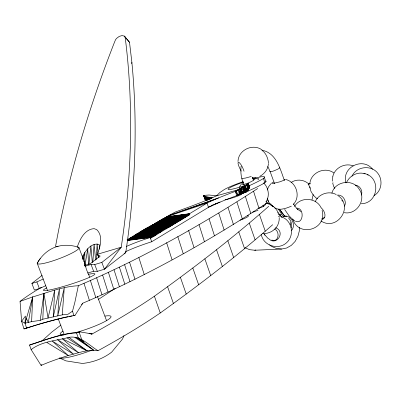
<?xml version="1.0" encoding="UTF-8"?>
<svg xmlns="http://www.w3.org/2000/svg" width="401" height="401" viewBox="0 0 401 401"><rect width="100%" height="100%" fill="white"/><g stroke="black" fill="none" stroke-linecap="round" stroke-linejoin="round"><path stroke-width="0.6" d="M299.537 227.342L299.447 230.45L297.918 236.304L295.141 241.397L291.316 245.382L286.695 247.988L281.592 249.041L254.74 250.239L249.512 249.663L245.061 247.738M99.583 249.257L99.744 245.011L97.117 244.044C89.864 244.169 85.303 251.136 82.335 256.941L82.872 258.134M41.604 287.226A549.29 50.867 -17.6 0 0 20.05 301.377L21.614 321.326L25.042 323.171L31.609 321.637L32.697 296.93C47.649 292.545 62.681 286.454 78.345 285.733C141.007 259.096 200.595 225.522 257.683 188.525M42.807 319.226L43.96 293.306L48.03 318.053L54.726 290.169L53.258 316.885L42.807 319.226L40.2 320.374L31.609 321.637M279.231 217.548C279.482 221.663 277.958 225.683 275.297 228.801M96.335 259.472L97.117 244.044L98.055 253.322M26.616 328.218L25.042 323.171L25.438 316.063L21.614 321.326L23.98 328.915L33.012 326.133A43.99 3.769 -17.3 0 1 70.23 316.454L75.097 315.221L82.791 303.186C147.117 275.868 208.299 241.412 266.705 203.152A18.722 1.734 -17.6 0 0 268.404 201.693L267.287 198.164M82.791 259.362L83.032 255.678M241.131 166.24C240.324 172.575 241.272 179.041 244.094 184.791M62.275 314.865L64.265 287.728L57.764 315.873L59.493 288.951L53.258 316.885L62.275 314.865L68.025 314.229L72.511 311.186L74.862 302.299L78.345 285.733M92.781 262.304L94.1 244.374L95.664 260.159M249.357 188.084L248.269 183.463L235.317 191.377L236.765 195.598L247.041 190.981L249.357 188.084L242.805 192.811L238.936 194.781L234.595 196.41A231.517 8.847 -17 0 0 220.029 202.119L208.475 207.332L151.673 241.763A29.203 3.273 -18.9 0 0 125.443 251.793M88.917 264.284L90.892 245.973L92.295 262.359M210.931 198.695L211.056 197.598L211.096 198.731M268.469 163.428C268.324 158.646 265.998 153.067 262.048 150.35M309.803 184.37C310.058 172.876 324.79 166.069 333.883 172.961M290.65 222.515L290.254 224.991M40.2 320.374L43.96 293.306M131.683 63.619L131.874 62.381L129.513 42.28L124.3 36.085L122.054 35.574L119.237 36.406L116.606 38.366L115.593 39.609L114.496 42.205A1275.36 784.812 -39.5 0 0 55.413 247.151M84.932 265.903L87.724 248.74L88.611 264.254M237.993 161.548C238.194 149.924 253.041 143.047 262.169 150.029M268.379 163.969C268.079 169.332 264.409 173.924 259.758 176.36M20.05 301.377L32.697 296.93L28.326 322.404L26.376 318.615M332.88 176.475L332.374 179.197L332.609 181.202M291.146 227.933C292.214 224.525 291.211 220.59 288.63 218.114M83.007 259.432L84.806 252.48L84.832 265.903M312.991 195.477L311.973 199.909M270.043 171.347L274.58 183.733M361.351 195.086C363.161 190.851 359.857 185.407 355.251 185.122M25.042 323.171L32.697 296.93M332.8 176.41C334.805 167.728 345.025 162.59 353.256 165.899M331.903 193.112C334.96 181.031 353.211 178.42 359.346 189.452C366.74 199.708 356.419 215.282 344.193 212.62M77.463 246.415C80.115 238.821 85.017 229.161 94.1 228.645L96.726 229.608C103.403 236.089 100.4 246.896 97.102 254.359L99.092 257.377M123.934 335.607L122.576 338.955L111.684 352.118C103.318 358.604 92.902 362.414 82.38 363.456L65.97 360.87L59.749 358.098M267.226 190.034L268.495 186.891L270.891 183.728M248.244 183.924L248.425 183.533L249.312 187.342L242.805 192.811L236.765 195.598M275.076 228.615C272.269 232.104 267.171 233.738 262.775 233.628M346.489 182.65C349.426 175.668 357.857 171.202 365.146 173.884M352.003 176.199C356.394 166.174 371.652 164.58 377.998 173.528C383.125 180.28 381.607 191.312 374.048 195.598M315.341 201.437C318.845 193.793 328.93 190.545 336.274 194.555M55.263 247.161C47.483 249.998 41.223 256.074 37.208 263.221L47.564 290.6M239.277 187.347L241.031 184.52M265.963 201.904C269.963 196.164 268.645 187.548 263.577 182.891M344.359 206.224C347.461 201.538 342.66 193.979 337.046 195.182M294.464 206.53C300.038 196.44 316.319 197.367 321.091 207.753M38.336 261.392L39.108 260.279M39.539 259.647L40.245 258.63M272.695 224.705C236.911 256.209 198.986 285.206 160.25 312.97A549.29 80.711 -19.2 0 1 97.984 350.715C87.884 349.035 77.924 353.171 68.25 355.512C59.067 358.444 49.94 361.577 41.097 365.426L31.123 349.597L29.564 345.161L29.854 344.76C45.95 340.068 62.08 332.805 79.072 332.529M241.798 178.189L242.42 178.49L245.602 178.034L251.302 176.465M41.097 365.426L41.799 364.499M293.246 204.515C301.141 196.605 296.299 181.728 285.502 179.447M81.614 304.59L82.791 303.186M238.936 194.781L245.973 192.194L247.041 190.981M291.221 230.786C296.86 225.131 290.941 213.939 283.006 216.324L278.334 208.986M41.869 341.04L51.609 332.239L60.927 325.071M247.332 183.939L248.334 187.643L239.858 193.417L238.274 189.578L239.207 193.848L242.805 192.811L248.334 187.643L247.522 183.843L249.051 187.267L249.412 187.372L248.49 184.249L249.397 187.553L242.805 192.811L239.207 193.848L237.698 194.891L235.317 191.377L238.801 189.608M249.422 185.618A63.769 7.148 -18.9 0 0 263.412 178.52L264.404 177.593L265.848 181.813L264.855 182.741A63.769 7.148 -18.9 0 1 248.294 190.986L245.973 192.194L242.415 193.192M239.908 188.58L240.966 192.66L240.53 188.199L242.069 191.904L242.805 192.811L249.051 187.267L248.269 183.463L249.181 187.302L242.805 192.811L240.966 192.66L239.412 188.881L239.858 193.417M91.042 334.233L92.145 333.943A549.29 80.711 -19.2 0 0 154.41 296.199C193.818 267.958 232.369 238.425 268.715 206.304M243.542 193.081L242.805 192.811L249.412 187.372M85.057 266.259L91.052 264.465L94.736 264.55L101.839 262.414L121.237 247.211A1275.36 784.812 -39.5 0 0 125.378 38.982L125.017 36.817M45.824 285.682L39.403 288.575L34.396 290.063L31.874 283.422L42.15 275.392M131.874 62.381A1275.36 784.812 -39.5 0 1 125.734 252.675L104.425 269.241L97.323 271.352L93.633 271.266L87.634 273.046M245.973 192.194L242.805 192.811L249.382 187.728L248.409 184.47L249.397 187.553M249.051 187.267L243.537 190.896L241.447 187.633L242.069 191.904L248.334 187.643L246.996 184.154L247.973 187.828L246.47 188.841L244.645 185.643L245.953 189.212L244.074 186.069L245.126 189.783L243.537 186.335L244.299 190.36L243.016 186.655L243.537 190.896L243.858 190.686M23.98 328.915L32.376 326.208M248.054 189.843L242.805 192.811L249.146 188.385M98.31 299.477L115.232 288.384M31.123 349.597C41.298 341.707 54.862 340.755 67.007 337.848C79.177 334.008 88.621 345.025 97.984 350.715M282.109 217.467L277.813 212.365M291.357 206.149C287.527 207.868 283.332 209.322 279.101 209.322L278.901 209.111M243.728 182.189L241.587 184.004C242.565 186.29 259.076 178.816 252.881 178.751M242.805 192.811L248.725 189.016M236.946 190.766L233.146 192.189A231.517 8.847 -17 0 0 218.585 197.899L215.668 199.122A231.517 8.847 -17 0 0 207.026 203.112L189.553 213.703L189.843 214.545L168.044 227.763L167.753 226.916L142.53 230.435L167.753 226.916M127.217 240.354L151.177 236.966L151.463 237.813L152.164 237.387L151.874 236.545L152.656 236.069L152.941 236.916L153.603 236.515L153.317 235.668L153.834 235.357L154.124 236.199L152.3 236.445M154.621 234.881L129.277 238.455L154.621 234.881L154.911 235.723L155.342 235.457L155.057 234.615L155.488 234.354L155.778 235.197L154.55 235.362M156.395 233.803L130.926 237.432L156.395 233.803L156.686 234.645L157.207 234.329L156.916 233.487L157.433 233.176L157.718 234.019L158.215 233.718L157.924 232.876L158.415 232.58L158.706 233.422L159.287 233.071L158.996 232.224L159.688 231.808L159.974 232.655L160.666 232.234L160.375 231.392L161.022 231.001L161.312 231.843L161.874 231.502L161.588 230.655L162.149 230.314L162.44 231.161L163.052 230.786L162.766 229.943L163.297 229.623L163.588 230.465L164.104 230.149L163.819 229.307L164.44 228.926L164.731 229.768L165.237 229.462L164.946 228.62L165.453 228.314L165.743 229.156L166.29 228.826L166.004 227.979L166.43 227.723L166.721 228.565L167.032 228.375L166.741 227.532L167.122 227.302L167.407 228.149L167.728 227.953L167.438 227.111M168.5 226.455L143.302 229.984L168.5 226.455L168.791 227.297L167.578 227.457M169.152 226.059L143.979 229.583L169.152 226.059L169.443 226.906M170.059 225.512L144.746 229.131L170.059 225.512L170.345 226.354M170.936 224.976L145.804 228.51L170.936 224.976L171.227 225.823M171.969 224.354L147.322 227.643L146.691 228.004L171.382 224.71L171.969 224.354L172.255 225.197M172.931 223.768L147.864 227.337L172.931 223.768L173.222 224.615M174.019 223.111L149.558 226.38L148.871 226.765L173.392 223.492L174.019 223.111L174.31 223.953M174.991 222.52L150.099 226.069L174.991 222.52L175.282 223.367M175.944 221.943L151.172 225.462L175.944 221.943L176.234 222.786L175.021 222.951M176.831 221.407L152.129 224.916L176.831 221.407L177.122 222.249L175.879 222.415M177.763 220.841L153.087 224.37L177.763 220.841L178.054 221.688M154.55 224.55L154.26 223.708L178.816 220.204L179.107 221.046L177.874 221.212M179.768 219.628L155.322 223.101L179.768 219.628L180.054 220.475M180.781 219.016L156.315 222.54L180.781 219.016L181.072 219.858L179.843 220.024M181.668 218.475L157.357 221.948L181.668 218.475L181.959 219.322M182.385 218.044L158.179 221.482L182.385 218.044L182.671 218.886M183.122 217.598L159.092 220.961L183.122 217.598L183.412 218.44L182.194 218.605M183.979 217.076L159.949 220.475L183.979 217.076L184.27 217.918M184.716 216.63L160.856 219.959L184.716 216.63L185.006 217.477M185.342 216.249L161.508 219.588L185.342 216.249L185.633 217.096M185.994 215.858L162.22 219.187L185.994 215.858L186.285 216.7M186.726 215.412L162.926 218.786L186.726 215.412L187.016 216.259M187.528 214.926L163.809 218.299L187.528 214.926L187.818 215.773M188.269 214.475L164.681 217.818L188.269 214.475L188.56 215.322M189.132 213.954L165.588 217.322L189.132 213.954L189.422 214.801L188.209 214.961M150.515 238.384L150.992 238.099L150.701 237.257M154.124 236.199L154.515 235.958L154.23 235.116M155.778 235.197L156.21 234.936L155.919 234.094M141.327 232.159L141.037 231.312L141.483 231.051L166.43 227.723M154.26 223.708L178.816 220.204M29.564 345.161L35.103 343.301A43.99 6.827 -19.4 0 1 73.368 333.041L76.531 332.93L79.829 331.863L92.145 333.943L89.032 333.607M291.046 182.525C296.003 179.031 303.021 179.427 307.757 183.122M238.595 189.638L216.635 195.778L212.365 197.748A236.695 9.444 -16.8 0 1 189.006 207.036L175.257 212.059L166.595 216.766L189.553 213.703M279.667 214.936L281.266 214.094M321.762 218.861L324.81 217.242M273.627 182.024L271.502 183.257L273.362 183.387L279.803 181.833L283.943 180.27L284.916 179.553L284.083 179.332M31.874 283.422L36.877 281.918L43.293 279.011M124.054 253.422L125.734 252.675M208.736 206.961L212.184 205.518M322.394 219.507C327.236 217.447 324.459 210.314 321.201 207.924M211.838 205.307L217.116 203.342M215.668 199.122L166.595 216.766L207.026 203.112L208.475 207.332M169.001 215.442L218.585 197.899M215.307 203.793L220.029 202.119M308.083 184.219L310.389 183.412M243.297 181.658L241.292 182.33A22.446 2.516 -18.9 0 0 224.049 189.703L219.693 192.665L216.635 195.778L208.976 195.011L203.939 195.392L203.663 195.748L205.117 199.518L206.279 200.259L204.826 196.4L206.916 200.525L205.467 196.625L203.663 195.748L205.377 199.758L203.924 195.959L205.638 199.994L204.189 196.174L206.279 200.259M257.853 208.625C260.495 207.538 265.191 206.705 265.758 203.608M32.942 326.028L36.24 325.026M36.792 324.855L40.095 323.858M56.827 246.65L56.205 246.836C63.398 244.45 71.313 244.946 78.456 247.247M84.691 265.437L90.08 263.823L100.155 256.074L97.102 254.359L121.237 247.211L104.425 269.241L101.839 262.414M57.077 246.58L58.13 246.264M40.641 323.687L56.16 319.467M296.745 208.119C304.625 207.888 303.582 224.766 295.522 221.302M283.006 216.324L284.795 216.284M79.829 331.863L77.829 332.399L79.047 332.635M252.735 178.731L260.67 176.876A22.446 2.516 -18.9 0 1 264.404 177.593M56.706 319.321L64.756 317.371M254.74 250.239L255.873 250.008M65.293 317.241L68.165 316.65M69.313 316.414L72.185 315.823M73.353 315.582L75.097 315.221M361.181 203.758C378.75 203.518 381.431 176.716 363.882 173.407M155.488 234.354L130.004 237.999L155.057 234.615M187.979 214.796L189.843 214.545M182.049 218.405L183.869 218.164L183.578 217.322M178.38 220.906L179.613 220.74L179.322 219.898M173.588 223.813L174.811 223.653L174.52 222.806M171.523 225.061L172.751 224.896L172.46 224.054M167.122 227.302L141.804 230.861L166.741 227.532M167.859 227.277L169.097 227.111L168.811 226.269M141.037 231.312L166.004 227.979M165.453 228.314L139.954 231.958L164.946 228.62M164.44 228.926L139.443 232.264L138.811 232.645L163.819 229.307M163.297 229.623L137.744 233.282L162.766 229.943M162.149 230.314L137.122 233.658L136.551 233.999L161.588 230.655M161.022 231.001L135.979 234.344L135.322 234.735L160.375 231.392M159.688 231.808L134.646 235.151L133.964 235.567L158.996 232.224M158.415 232.58L132.906 236.219L157.924 232.876M159.443 232.4L160.666 232.234M157.433 233.176L131.909 236.826L156.916 233.487M153.834 235.357L128.41 238.996L153.317 235.668M127.779 239.392L152.656 236.069M127.027 239.863L151.874 236.545M152.39 236.675L153.603 236.515M127.598 240.114L151.177 236.966M150.951 237.547L152.164 237.387M169.553 226.254L170.786 226.089L170.495 225.247M127.453 240.51L150.225 237.542L151.673 241.763M252.164 177.798L256.059 177.593M281.592 249.041L276.364 248.465L271.357 246.299L269.582 244.856M212.365 197.748L205.467 196.625L207.573 200.274M76.155 332.459L77.358 332.66M261.998 150.255C276.209 152.741 280.204 168.971 284.384 180.465M265.943 203.322C271.266 204.104 276.129 207.703 278.149 212.741M206.856 200.009L205.117 199.518L203.803 195.568L205.046 198.791M285.241 216.309L286.62 216.806M271.778 240.059C278.61 242.981 280.379 231.447 274.655 229.171M367.346 174.736L368.248 175.072M274.635 207.863L278.294 209.247M266.344 203.267L267.347 203.678M279.302 167.623L279.487 167.989A6.105 0.902 -20.9 0 1 277.477 169.317L273.878 170.851A4.531 0.672 -20.9 0 1 270.795 171.688L269.973 171.593L268.63 168.084L267.637 166.58M68.782 337.206L87.102 350.845L62.25 338.725L78.461 352.674L57.493 339.607L73.353 354.093L52.235 341.066L68.25 355.512L46.977 342.519M275.617 227.678C286.119 231.843 276.209 246.891 268.399 238.41M278.384 216.189L279.472 216.751M317.717 198.801L316.108 197.969L312.93 194.781M281.798 216.971C292.474 220.695 294.85 236.019 286.209 243.071C277.763 250.344 263.116 245.527 261.226 234.324M80.937 339.998L76.596 337.657L93.588 350.138L78.27 337.873L76.531 332.93M273.642 206.61L271.041 205.101M301.006 211.593L297.487 209.212L297.938 209.603L296.279 207.924L293.442 203.828M320.95 220.966C336.895 231.522 353.822 207.096 338.349 195.803M67.007 337.848L87.102 350.845M74.917 337.447L93.588 350.138M78.27 337.873L83.463 341.582L81.764 339.677L79.152 332.249M273.281 206.876L271.477 205.558L269.021 202.485M97.102 254.359L98.08 255.116M292.123 218.866L294.961 221.086M267.973 238.369L264.384 234.374M278.018 213.823L281.652 217.061M312.75 194.224L313.572 194.961M372.614 169.262C362.835 156.661 341.261 167.453 345.998 182.886M291.677 218.475L289.086 215.848L284.655 209.457M129.513 42.28L124.3 36.085M279.131 209.011L284.715 216.249M312.595 194.049L310.905 191.232L309.858 186.821M279.677 209.367L284.77 216.249M263.958 233.763L264.991 235.247M341.863 200.264L342.424 201.357M241.227 171.177C234.044 157.783 240.785 160.981 244.034 171.272M334.835 188.48L333.742 186.555L332.725 183.262M310.088 188.129L308.163 183.543L308.459 184.35M247.973 187.828L246.399 184.53L247.612 188.019M89.784 277.131A41.829 8.556 71 0 1 86.451 269.482L84.28 261.868A7.734 0.411 68.8 0 0 83.689 261.011L83.699 261.106M332.905 182.64L333.051 182.966M267.803 199.959L268.71 202.039M245.046 185.387L246.47 188.841M292.645 218.931C298.56 238.049 327.532 229.462 322.088 210.249M204.565 197.001L205.187 198.605M252.359 177.207L253.472 180.139M263.026 205.322L263.472 206.495M94.736 264.55L97.323 271.352M91.052 264.465L93.633 271.266M36.877 281.918L39.403 288.575M79.047 247.933L84.481 262.289M97.373 296.369L106.611 320.78M58.366 319.141L64.315 334.87M206.425 196.846L207.457 199.668M208.415 199.924L207.382 197.066L207.733 199.728M209.397 199.578L208.565 197.257L208.715 199.432M271.382 205.603L270.775 203.868A18.722 2.752 -19.2 0 1 270.57 204.695M259.417 214.44L265.256 231.217M249.267 223.101L255.106 239.873M238.735 231.868L244.575 248.64M227.818 240.74L233.658 257.517M216.525 249.723L222.365 266.5M204.851 258.81L210.695 275.587M192.801 268.003L198.645 284.78M180.38 277.302L186.219 294.073M167.578 286.7L173.422 303.472M154.41 296.199L160.25 312.97M263.412 178.52L264.855 182.741M248.505 185.152L249.382 187.728M247.933 189.929L248.294 190.986M188.665 214.239L188.951 215.081M187.863 214.72L188.154 215.568M187.097 215.187L187.387 216.034M186.32 215.658L186.61 216.505M185.668 216.054L185.959 216.896M185.016 216.45L185.307 217.292M184.415 216.811L184.706 217.658M182.791 217.798L183.082 218.64M181.949 218.304L182.239 219.152M181.192 218.766L181.483 219.608M180.234 219.347L180.525 220.189M178.345 220.49L178.635 221.332M177.267 221.141L177.558 221.989M176.385 221.678L176.676 222.52M175.503 222.209L175.793 223.056M173.392 223.492L173.678 224.334M171.382 224.71L171.673 225.552M169.548 225.818L169.839 226.665M168.154 226.665L168.445 227.507M204.505 197.081L205.066 198.766M236.364 190.746L237.698 194.891M266.144 201.392L266.705 203.152M253.557 191.287L258.971 208.325M245.437 196.57L250.846 213.608M236.921 201.964L242.334 219.001M228.024 207.462L233.432 224.505M218.74 213.076L224.149 230.114M209.071 218.791L214.48 235.833M199.021 224.61L204.435 241.653M188.595 230.54L194.009 247.577M177.793 236.565L183.202 253.607M166.615 242.695L172.024 259.738M138.841 257.527L144.255 274.57M129.568 262.259L134.982 279.296M124.601 264.705L130.014 281.748M119.418 267.211L124.831 284.249M114.024 269.768L119.433 286.81M108.42 272.379L113.829 289.417M102.606 275.036L108.019 292.078M96.596 277.748L102.004 294.785M90.385 280.5L95.794 297.542M83.979 283.301L89.388 300.344M72.511 311.186L73.919 315.712M242.495 186.981L243.537 190.896M249.312 187.342L248.349 183.498L249.181 187.302M241.146 187.818L242.069 191.904M210.119 199.162L209.753 197.452L209.863 199.107M98.305 255.798L98.496 257.653M239.988 194.139A8.952 0.827 -17.6 0 1 238.239 195.878A8.952 0.827 -17.6 0 1 226.5 199.447M226.044 199.533A8.952 0.827 -17.6 0 1 225.006 199.658M247.477 215.583A9.213 1.353 -19.2 0 1 240.064 220.204M258.028 210.314A12.21 1.794 -19.2 0 1 256.259 210.986M255.663 211.202A12.21 1.794 -19.2 0 1 252.65 212.214M104.947 316.073A26.937 3.96 -19.2 0 1 106.004 320.935A26.937 3.96 -19.2 0 1 75.233 332.715M63.97 334.93A26.937 3.96 -19.2 0 1 63.097 331.046M88.4 274.324A26.977 2.496 -17.6 0 1 88.295 277.848A26.977 2.496 -17.6 0 1 54.22 288.946A26.977 2.496 -17.6 0 1 46.691 287.908M266.71 203.633A18.722 2.752 -19.2 0 1 269.783 203.467M266.018 181.062A22.446 2.516 -18.9 0 1 265.848 181.813M126.46 246.42A29.203 3.273 -18.9 0 1 150.225 237.542M254.254 179.041A16.16 1.81 -18.9 0 1 257.838 179.808M243.798 185.833A16.16 1.81 -18.9 0 1 228.099 189.272A16.16 1.81 -18.9 0 1 242.991 182.28M92.521 349.993A35.644 5.193 -20.7 0 1 59.398 357.988M77.097 247.106A22.341 3.253 -20.7 0 1 59.719 258.455A22.341 3.253 -20.7 0 1 38.04 262.018"/></g></svg>
